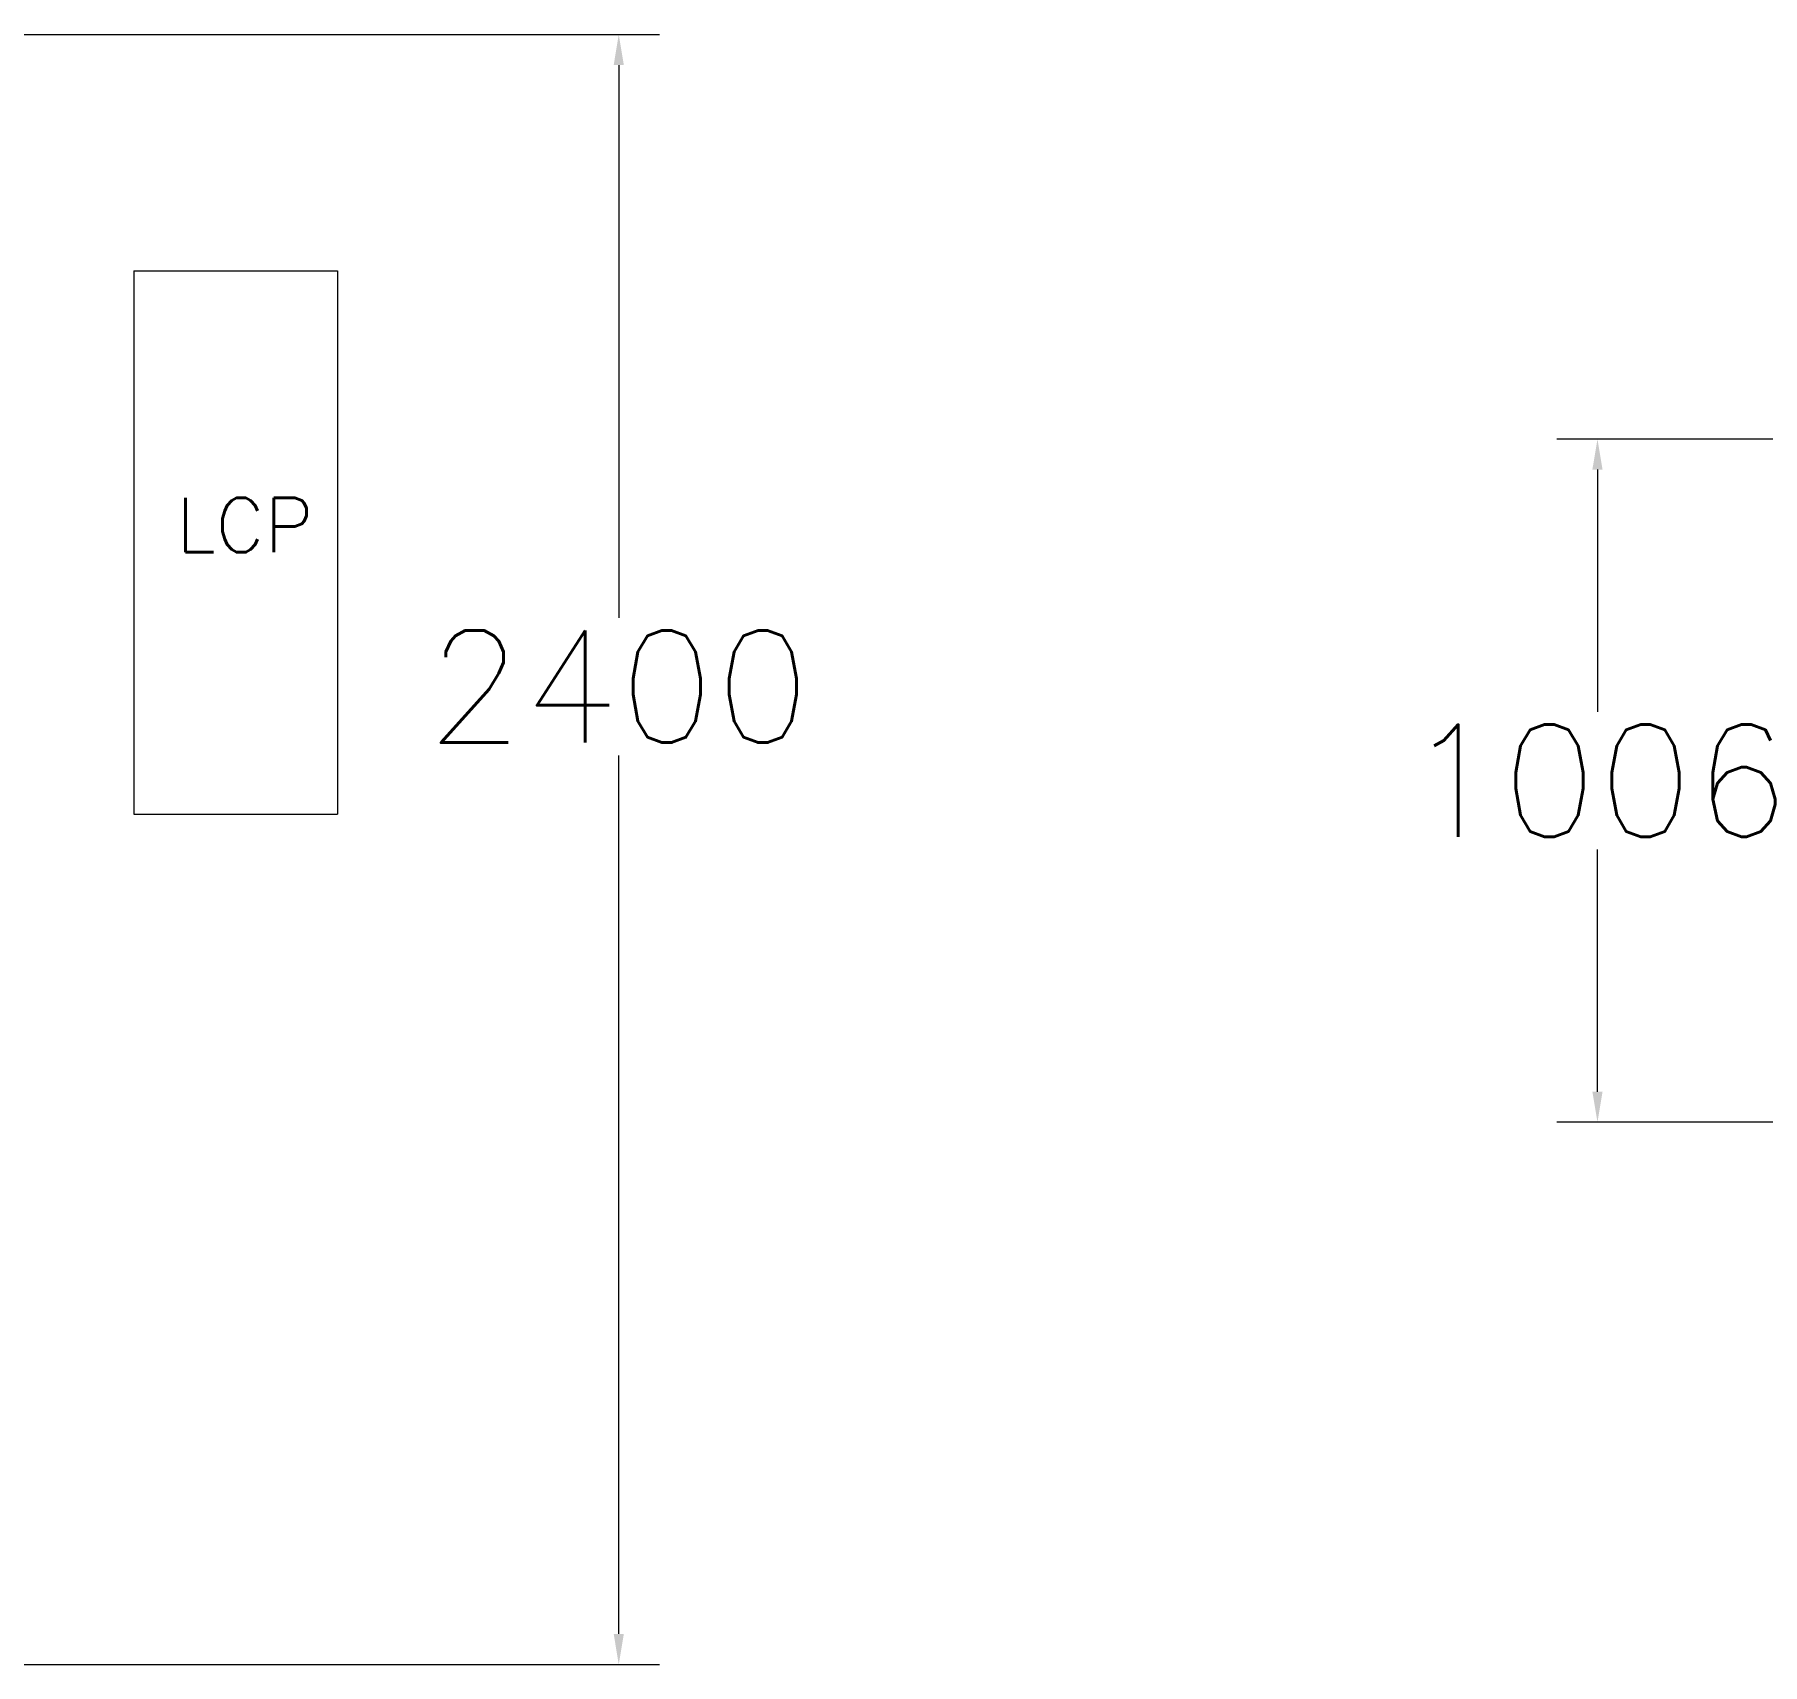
# Model space of a CAD drawing. Header units: millimetres. Extents: x 1925 to 561113, y 7411 to 433459.
# Drawn here: x 347007 to 411635, y 153126 to 214086 of the extents above; entities that cross this region are included whole.
import ezdxf

# ---------------------------------------------------------------- set-up
doc = ezdxf.new("R2010")
doc.units = ezdxf.units.MM
doc.header["$LTSCALE"] = 25.4
doc.layers.get('Defpoints').update_dxf_attribs({"lineweight": 5})
doc.layers.add('06___ANNOTATIONS', color=7, linetype='Continuous', lineweight=5)
doc.styles.add('Roman', font='romans')
doc.styles.get("Standard").update_dxf_attribs({"font": 'arial.ttf'})
doc.dimstyles.new('ISO-25', dxfattribs={"dimscale": 30, "dimtxt": 38.1, "dimasz": 38.1, "dimexe": 50.8, "dimexo": 50.8, "dimgap": 15.875, "dimtad": 1, "dimtih": 1, "dimtoh": 1, "dimdec": 1, "dimlfac": 0.03937, "dimdsep": 46, "dimtxsty": 'Standard', "dimcen": 63.5, "dimclrd": 7, "dimclre": 7, "dimclrt": 7, "dimadec": 0, "dimazin": 0, "dimtfac": 1, "dimtdec": 1, "dimtmove": 0, "dimatfit": 3, "dimfxl": 25.4, "dimlwd": 5, "dimlwe": 5, "dimarcsym": 0})

# ---------------------------------------------------------------- blocks, each defined once
blk = doc.blocks.new('*D21')
at = {"color": 7, "linetype": 'Continuous', "lineweight": 5, "transparency": 16777216}
for p, q in [((343853, 214086), (370382, 214086)), ((368858, 212943), (368858, 192270)), ((368858, 154269), (368858, 187126)), ((343853, 153126), (370382, 153126))]:
    blk.add_line(p, q, dxfattribs=at)
at = {"color": 7, "transparency": 16777216}
for points in [[(368668, 212943), (369049, 212943), (368858, 214086)], [(368668, 154269), (369049, 154269), (368858, 153126)]]:
    blk.add_solid(points, dxfattribs=at)
at = {"layer": 'Defpoints', "color": 0, "transparency": 16777216}
for p in [(342329, 214086), (342329, 153126), (368858, 153126)]:
    blk.add_point(p, dxfattribs=at)
at = {"color": 7, "lineweight": 5, "transparency": 16777216, "insert": (368858, 189698), "char_height": 4191, "attachment_point": 5, "style": 'Roman'}
blk.add_mtext('2400', dxfattribs=at)
blk = doc.blocks.new('*D13')
at = {"color": 7, "linetype": 'Continuous', "lineweight": 5, "transparency": 16777216}
for p, q in [((416916, 198957), (403941, 198957)), ((405465, 197814), (405465, 188752)), ((405465, 174548), (405465, 183609)), ((416916, 173405), (403941, 173405))]:
    blk.add_line(p, q, dxfattribs=at)
at = {"color": 7, "transparency": 16777216}
for points in [[(405274, 197814), (405655, 197814), (405465, 198957)], [(405274, 174548), (405655, 174548), (405465, 173405)]]:
    blk.add_solid(points, dxfattribs=at)
at = {"layer": 'Defpoints', "color": 0, "transparency": 16777216}
for p in [(418440, 198957), (405465, 173405), (418440, 173405)]:
    blk.add_point(p, dxfattribs=at)
at = {"color": 7, "lineweight": 5, "transparency": 16777216, "insert": (405465, 186181), "char_height": 4191, "attachment_point": 5, "style": 'Roman'}
blk.add_mtext('1006', dxfattribs=at)

msp = doc.modelspace()

# ---------------------------------------------------------------- linework, layer by layer
at = {"color": 7, "lineweight": 5}
for p, q in [((350718.66, 205246.58), (350718.66, 184926.58)), ((350718.66, 205246.58), (358338.66, 205246.58)), ((358338.66, 205246.58), (358338.66, 184926.58)), ((350718.66, 184926.58), (358338.66, 184926.58))]:
    msp.add_line(p, q, dxfattribs=at)

# ---------------------------------------------------------------- texts
at = {"layer": '06___ANNOTATIONS', "color": 7, "linetype": 'Continuous', "lineweight": 5, "insert": (352300.93, 195740.9), "char_height": 2031.996, "width": 109153.0252, "attachment_point": 4, "style": 'Roman'}
msp.add_mtext('LCP', dxfattribs=at)

# ---------------------------------------------------------------- dimensions: what is measured, and where the dimension line sits
at = {"color": 7, "lineweight": 5}
dim = msp.add_linear_dim(base=(368858.21, 153125.82), p1=(342328.86, 214085.83), p2=(342328.86, 153125.82), angle=90, dimstyle='ISO-25', override={"dimscale": 30, "dimtxt": 139.7, "dimpost": '\\X', "dimtxsty": 'Roman', "dimtmove": 1}, dxfattribs=at)
dim.commit()
dim.dimension.update_dxf_attribs({"geometry": '*D21', "text_midpoint": (368858.21, 189697.87), "dimtype": 160})
dim = msp.add_linear_dim(base=(405464.52, 173404.54), p1=(418439.97, 198956.89), p2=(418439.97, 173404.54), angle=90, dimstyle='ISO-25', override={"dimscale": 30, "dimtxt": 139.7, "dimpost": '\\X', "dimtxsty": 'Roman', "dimtmove": 1}, dxfattribs=at)
dim.commit()
dim.dimension.update_dxf_attribs({"geometry": '*D13', "text_midpoint": (405464.52, 186180.72)})

doc.saveas('drawing.dxf')
